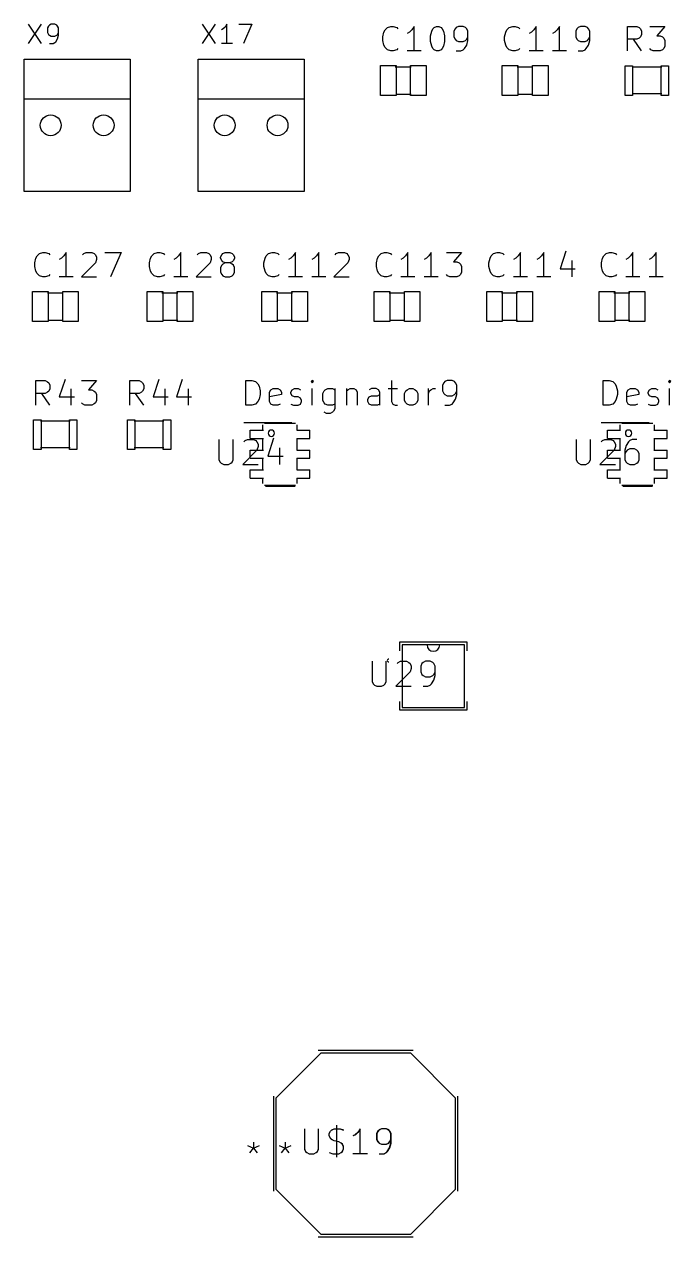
# Model space of a CAD drawing. Header units: millimetres. Extents: x 0 to 280, y -704 to 300.
# Drawn here: x 0.4 to 31.4, y -263.4 to -205.1 of the extents above; entities that cross this region are included whole.
import ezdxf

# ---------------------------------------------------------------- set-up
doc = ezdxf.new("R2010")
doc.units = ezdxf.units.MM
for name, color, linetype, true_color in [('Edge.Cuts', 254, 'CONTINUOUS', 0xd0d2cd), ('F.Fab', 9, 'CONTINUOUS', 0xafafaf), ('F.Silkscreen', 41, 'CONTINUOUS', 0xf2eda1)]:
    doc.layers.add(name, color=color, linetype=linetype, true_color=true_color)

msp = doc.modelspace()

# ---------------------------------------------------------------- linework, layer by layer
at = {"layer": 'Edge.Cuts'}
for centre in [(1.68, -210), (4.22, -210), (10.03, -210), (12.57, -210)]:
    msp.add_circle(centre, 0.5, dxfattribs=at)
at = {"layer": 'F.Fab', "linetype": 'CONTINUOUS'}
for p, q in [((17.5078, -208.5739), (17.5078, -207.1238)), ((17.5078, -207.1238), (18.2579, -207.1238)), ((18.219, -207.19), (18.981, -207.19)), ((18.2579, -207.1238), (18.2579, -208.5739)), ((18.9556, -208.5739), (18.9556, -207.1238)), ((18.9556, -207.1238), (19.7057, -207.1238)), ((19.7057, -207.1238), (19.7057, -208.5739)), ((23.3578, -208.5739), (23.3578, -207.1238)), ((23.3578, -207.1238), (24.1079, -207.1238)), ((24.069, -207.19), (24.831, -207.19)), ((24.1079, -207.1238), (24.1079, -208.5739)), ((24.8056, -208.5739), (24.8056, -207.1238)), ((24.8056, -207.1238), (25.5557, -207.1238)), ((25.5557, -207.1238), (25.5557, -208.5739)), ((29.2586, -208.5612), (29.2586, -207.1388)), ((29.2586, -207.1388), (29.6142, -207.1388)), ((31.0112, -207.215), (29.5888, -207.215)), ((29.6142, -207.1388), (29.6142, -208.5612)), ((30.9858, -208.5612), (30.9858, -207.1388)), ((30.9858, -207.1388), (31.3414, -207.1388)), ((31.3414, -207.1388), (31.3414, -208.5612)), ((18.2579, -208.5739), (17.5078, -208.5739)), ((18.244, -208.51), (18.981, -208.51)), ((19.7057, -208.5739), (18.9556, -208.5739)), ((24.1079, -208.5739), (23.3578, -208.5739)), ((24.094, -208.51), (24.831, -208.51)), ((25.5557, -208.5739), (24.8056, -208.5739)), ((29.6142, -208.5612), (29.2586, -208.5612)), ((31.0112, -208.485), (29.5888, -208.485)), ((31.3414, -208.5612), (30.9858, -208.5612)), ((0.8078, -219.4239), (0.8078, -217.9738)), ((0.8078, -217.9738), (1.5579, -217.9738)), ((1.519, -218.04), (2.281, -218.04)), ((1.5579, -217.9738), (1.5579, -219.4239)), ((2.2556, -219.4239), (2.2556, -217.9738)), ((2.2556, -217.9738), (3.0057, -217.9738)), ((3.0057, -217.9738), (3.0057, -219.4239)), ((6.3078, -219.4239), (6.3078, -217.9738)), ((6.3078, -217.9738), (7.0579, -217.9738)), ((7.019, -218.04), (7.781, -218.04)), ((7.0579, -217.9738), (7.0579, -219.4239)), ((7.7556, -219.4239), (7.7556, -217.9738)), ((7.7556, -217.9738), (8.5057, -217.9738)), ((8.5057, -217.9738), (8.5057, -219.4239)), ((11.8078, -219.4239), (11.8078, -217.9738)), ((11.8078, -217.9738), (12.5579, -217.9738)), ((12.519, -218.04), (13.281, -218.04)), ((12.5579, -217.9738), (12.5579, -219.4239)), ((13.2556, -219.4239), (13.2556, -217.9738)), ((13.2556, -217.9738), (14.0057, -217.9738)), ((14.0057, -217.9738), (14.0057, -219.4239)), ((17.2078, -219.4239), (17.2078, -217.9738)), ((17.2078, -217.9738), (17.9579, -217.9738)), ((17.919, -218.04), (18.681, -218.04)), ((17.9579, -217.9738), (17.9579, -219.4239)), ((18.6556, -219.4239), (18.6556, -217.9738)), ((18.6556, -217.9738), (19.4057, -217.9738)), ((19.4057, -217.9738), (19.4057, -219.4239)), ((22.6078, -219.4239), (22.6078, -217.9738)), ((22.6078, -217.9738), (23.3579, -217.9738)), ((23.319, -218.04), (24.081, -218.04)), ((23.3579, -217.9738), (23.3579, -219.4239)), ((24.0556, -219.4239), (24.0556, -217.9738)), ((24.0556, -217.9738), (24.8057, -217.9738)), ((24.8057, -217.9738), (24.8057, -219.4239)), ((28.0078, -219.4239), (28.0078, -217.9738)), ((28.0078, -217.9738), (28.7579, -217.9738)), ((28.719, -218.04), (29.481, -218.04)), ((28.7579, -217.9738), (28.7579, -219.4239)), ((29.4556, -219.4239), (29.4556, -217.9738)), ((29.4556, -217.9738), (30.2057, -217.9738)), ((30.2057, -217.9738), (30.2057, -219.4239)), ((1.5579, -219.4239), (0.8078, -219.4239)), ((1.544, -219.36), (2.281, -219.36)), ((3.0057, -219.4239), (2.2556, -219.4239)), ((7.0579, -219.4239), (6.3078, -219.4239)), ((7.044, -219.36), (7.781, -219.36)), ((8.5057, -219.4239), (7.7556, -219.4239)), ((12.5579, -219.4239), (11.8078, -219.4239)), ((12.544, -219.36), (13.281, -219.36)), ((14.0057, -219.4239), (13.2556, -219.4239)), ((17.9579, -219.4239), (17.2078, -219.4239)), ((17.944, -219.36), (18.681, -219.36)), ((19.4057, -219.4239), (18.6556, -219.4239)), ((23.3579, -219.4239), (22.6078, -219.4239)), ((23.344, -219.36), (24.081, -219.36)), ((24.8057, -219.4239), (24.0556, -219.4239)), ((28.7579, -219.4239), (28.0078, -219.4239)), ((28.744, -219.36), (29.481, -219.36)), ((30.2057, -219.4239), (29.4556, -219.4239)), ((0.8586, -225.5612), (0.8586, -224.1388)), ((0.8586, -224.1388), (1.2142, -224.1388)), ((1.2142, -224.1388), (1.2142, -225.5612)), ((2.5858, -225.5612), (2.5858, -224.1388)), ((2.5858, -224.1388), (2.9414, -224.1388)), ((2.9414, -224.1388), (2.9414, -225.5612)), ((5.3586, -225.5612), (5.3586, -224.1388)), ((5.3586, -224.1388), (5.7142, -224.1388)), ((5.7142, -224.1388), (5.7142, -225.5612)), ((7.0858, -225.5612), (7.0858, -224.1388)), ((7.0858, -224.1388), (7.4414, -224.1388)), ((7.4414, -224.1388), (7.4414, -225.5612)), ((2.6112, -224.215), (1.1888, -224.215)), ((7.1112, -224.215), (5.6888, -224.215)), ((11.2522, -224.6316), (11.8618, -224.6316)), ((11.2522, -225.038), (11.2522, -224.6316)), ((11.8618, -224.6316), (11.8618, -224.3776)), ((11.8618, -224.6316), (11.8872, -224.6316)), ((11.938, -224.3014), (13.4366, -224.3014)), ((13.4874, -224.6316), (13.5128, -224.6316)), ((13.5128, -224.6316), (13.5128, -224.3776)), ((13.5128, -224.6316), (14.1224, -224.6316)), ((14.1224, -225.038), (14.1224, -224.6316)), ((28.4022, -224.6316), (29.0118, -224.6316)), ((28.4022, -225.038), (28.4022, -224.6316)), ((29.0118, -224.6316), (29.0118, -224.3776)), ((29.0118, -224.6316), (29.0372, -224.6316)), ((29.088, -224.3014), (30.5866, -224.3014)), ((30.6374, -224.6316), (30.6628, -224.6316)), ((30.6628, -224.6316), (30.6628, -224.3776)), ((30.6628, -224.6316), (31.2724, -224.6316)), ((31.2724, -225.038), (31.2724, -224.6316)), ((9.755849, -225.086245), (9.755849, -226.056356)), ((10.440633, -226.056356), (10.440633, -225.086245)), ((10.954221, -225.200376), (11.011286, -225.14331)), ((11.011286, -225.14331), (11.125417, -225.086245)), ((11.125417, -225.086245), (11.410744, -225.086245)), ((11.2522, -225.038), (11.8618, -225.038)), ((11.410744, -225.086245), (11.524874, -225.14331)), ((11.524874, -225.14331), (11.58194, -225.200376)), ((11.58194, -225.200376), (11.639005, -225.314506)), ((11.639005, -225.314506), (11.639005, -225.428637)), ((11.8618, -225.038), (11.8872, -225.038)), ((11.8618, -225.5968), (11.8618, -225.038)), ((12.380855, -225.02918), (12.095528, -225.88516)), ((13.4874, -225.038), (13.5128, -225.038)), ((13.5128, -225.038), (14.1224, -225.038)), ((13.5128, -225.5968), (13.5128, -225.038)), ((26.905849, -225.086245), (26.905849, -226.056356)), ((27.590633, -226.056356), (27.590633, -225.086245)), ((28.104221, -225.200376), (28.161286, -225.14331)), ((28.161286, -225.14331), (28.275417, -225.086245)), ((28.275417, -225.086245), (28.560744, -225.086245)), ((28.4022, -225.038), (29.0118, -225.038)), ((28.560744, -225.086245), (28.674874, -225.14331)), ((28.674874, -225.14331), (28.73194, -225.200376)), ((28.73194, -225.200376), (28.789005, -225.314506)), ((28.789005, -225.314506), (28.789005, -225.428637)), ((29.0118, -225.038), (29.0372, -225.038)), ((29.0118, -225.5968), (29.0118, -225.038)), ((29.416724, -225.200376), (29.302593, -225.371572)), ((29.473789, -225.14331), (29.416724, -225.200376)), ((29.58792, -225.086245), (29.473789, -225.14331)), ((29.816181, -225.086245), (29.58792, -225.086245)), ((30.6374, -225.038), (30.6628, -225.038)), ((30.6628, -225.038), (31.2724, -225.038)), ((30.6628, -225.5968), (30.6628, -225.038)), ((1.2142, -225.5612), (0.8586, -225.5612)), ((2.6112, -225.485), (1.1888, -225.485)), ((2.9414, -225.5612), (2.5858, -225.5612)), ((5.7142, -225.5612), (5.3586, -225.5612)), ((7.1112, -225.485), (5.6888, -225.485)), ((7.4414, -225.5612), (7.0858, -225.5612)), ((11.58194, -225.599833), (10.897156, -226.284617)), ((11.2522, -225.5968), (11.8618, -225.5968)), ((11.2522, -225.9778), (11.2522, -225.5968)), ((11.639005, -225.428637), (11.58194, -225.599833)), ((11.8618, -225.5968), (11.8872, -225.5968)), ((12.095528, -225.88516), (12.837377, -225.88516)), ((12.666181, -225.485702), (12.666181, -226.284617)), ((13.4874, -225.5968), (13.5128, -225.5968)), ((13.5128, -225.5968), (14.1224, -225.5968)), ((14.1224, -225.9778), (14.1224, -225.5968)), ((28.73194, -225.599833), (28.047156, -226.284617)), ((28.4022, -225.5968), (29.0118, -225.5968)), ((28.4022, -225.9778), (28.4022, -225.5968)), ((28.789005, -225.428637), (28.73194, -225.599833)), ((29.0118, -225.5968), (29.0372, -225.5968)), ((29.302593, -225.371572), (29.245528, -225.599833)), ((29.245528, -225.599833), (29.245528, -226.056356)), ((29.302593, -225.656898), (29.245528, -225.771029)), ((29.359659, -225.599833), (29.302593, -225.656898)), ((29.473789, -225.542768), (29.359659, -225.599833)), ((29.702051, -225.542768), (29.473789, -225.542768)), ((29.816181, -225.599833), (29.702051, -225.542768)), ((29.873247, -225.656898), (29.816181, -225.599833)), ((29.930312, -225.771029), (29.873247, -225.656898)), ((29.930312, -226.056356), (29.930312, -225.771029)), ((30.6374, -225.5968), (30.6628, -225.5968)), ((30.6628, -225.5968), (31.2724, -225.5968)), ((31.2724, -225.9778), (31.2724, -225.5968)), ((9.755849, -226.056356), (9.812915, -226.170486)), ((9.812915, -226.170486), (9.86998, -226.227552)), ((9.86998, -226.227552), (9.984111, -226.284617)), ((9.984111, -226.284617), (10.212372, -226.284617)), ((10.212372, -226.284617), (10.326503, -226.227552)), ((10.326503, -226.227552), (10.383568, -226.170486)), ((10.383568, -226.170486), (10.440633, -226.056356)), ((10.897156, -226.284617), (11.639005, -226.284617)), ((11.2522, -225.9778), (11.8618, -225.9778)), ((11.8618, -225.9778), (11.8872, -225.9778)), ((11.8618, -226.5366), (11.8618, -225.9778)), ((13.4874, -225.9778), (13.5128, -225.9778)), ((13.5128, -225.9778), (14.1224, -225.9778)), ((13.5128, -226.5366), (13.5128, -225.9778)), ((26.905849, -226.056356), (26.962915, -226.170486)), ((26.962915, -226.170486), (27.01998, -226.227552)), ((27.01998, -226.227552), (27.134111, -226.284617)), ((27.134111, -226.284617), (27.362372, -226.284617)), ((27.362372, -226.284617), (27.476503, -226.227552)), ((27.476503, -226.227552), (27.533568, -226.170486)), ((27.533568, -226.170486), (27.590633, -226.056356)), ((28.047156, -226.284617), (28.789005, -226.284617)), ((28.4022, -225.9778), (29.0118, -225.9778)), ((29.0118, -225.9778), (29.0372, -225.9778)), ((29.0118, -226.5366), (29.0118, -225.9778)), ((29.245528, -226.056356), (29.302593, -226.170486)), ((29.302593, -226.170486), (29.359659, -226.227552)), ((29.359659, -226.227552), (29.473789, -226.284617)), ((29.473789, -226.284617), (29.702051, -226.284617)), ((29.702051, -226.284617), (29.816181, -226.227552)), ((29.816181, -226.227552), (29.873247, -226.170486)), ((29.873247, -226.170486), (29.930312, -226.056356)), ((30.6374, -225.9778), (30.6628, -225.9778)), ((30.6628, -225.9778), (31.2724, -225.9778)), ((30.6628, -226.5366), (30.6628, -225.9778)), ((11.2522, -226.5366), (11.8618, -226.5366)), ((11.2522, -226.943), (11.2522, -226.5366)), ((11.2522, -226.943), (11.8618, -226.943)), ((11.8618, -226.5366), (11.8872, -226.5366)), ((11.8618, -226.943), (11.8872, -226.943)), ((11.8618, -227.197), (11.8618, -226.943)), ((13.4874, -226.5366), (13.5128, -226.5366)), ((13.4874, -226.943), (13.5128, -226.943)), ((13.5128, -226.5366), (14.1224, -226.5366)), ((13.5128, -226.943), (14.1224, -226.943)), ((13.5128, -227.197), (13.5128, -226.943)), ((14.1224, -226.943), (14.1224, -226.5366)), ((28.4022, -226.5366), (29.0118, -226.5366)), ((28.4022, -226.943), (28.4022, -226.5366)), ((28.4022, -226.943), (29.0118, -226.943)), ((29.0118, -226.5366), (29.0372, -226.5366)), ((29.0118, -226.943), (29.0372, -226.943)), ((29.0118, -227.197), (29.0118, -226.943)), ((30.6374, -226.5366), (30.6628, -226.5366)), ((30.6374, -226.943), (30.6628, -226.943)), ((30.6628, -226.5366), (31.2724, -226.5366)), ((30.6628, -226.943), (31.2724, -226.943)), ((30.6628, -227.197), (30.6628, -226.943)), ((31.2724, -226.943), (31.2724, -226.5366)), ((11.938, -227.2732), (13.4366, -227.2732)), ((29.088, -227.2732), (30.5866, -227.2732)), ((18.5514, -234.9514), (18.5514, -237.9486)), ((19.7452, -234.9514), (18.5514, -234.9514)), ((20.3548, -234.9514), (19.7452, -234.9514)), ((21.5486, -234.9514), (20.3548, -234.9514)), ((21.5486, -237.9486), (21.5486, -234.9514)), ((17.105849, -235.736245), (17.105849, -236.706356)), ((17.790633, -236.706356), (17.790633, -235.736245)), ((18.304221, -235.850376), (18.361286, -235.79331)), ((18.361286, -235.79331), (18.475417, -235.736245)), ((18.475417, -235.736245), (18.760744, -235.736245)), ((18.760744, -235.736245), (18.874874, -235.79331)), ((18.874874, -235.79331), (18.93194, -235.850376)), ((19.559659, -235.79331), (19.502593, -235.850376)), ((19.673789, -235.736245), (19.559659, -235.79331)), ((19.902051, -235.736245), (19.673789, -235.736245)), ((20.016181, -235.79331), (19.902051, -235.736245)), ((20.073247, -235.850376), (20.016181, -235.79331)), ((18.93194, -236.249833), (18.247156, -236.934617)), ((18.93194, -235.850376), (18.989005, -235.964506)), ((18.989005, -236.078637), (18.93194, -236.249833)), ((18.989005, -235.964506), (18.989005, -236.078637)), ((19.502593, -235.850376), (19.445528, -235.964506)), ((19.445528, -235.964506), (19.445528, -236.249833)), ((19.445528, -236.249833), (19.502593, -236.363964)), ((19.502593, -236.363964), (19.559659, -236.421029)), ((20.016181, -236.421029), (20.073247, -236.363964)), ((20.130312, -235.964506), (20.073247, -235.850376)), ((20.073247, -236.363964), (20.130312, -236.249833)), ((20.130312, -236.421029), (20.130312, -235.964506)), ((17.105849, -236.706356), (17.162915, -236.820486)), ((17.162915, -236.820486), (17.21998, -236.877552)), ((17.21998, -236.877552), (17.334111, -236.934617)), ((17.334111, -236.934617), (17.562372, -236.934617)), ((17.562372, -236.934617), (17.676503, -236.877552)), ((17.676503, -236.877552), (17.733568, -236.820486)), ((17.733568, -236.820486), (17.790633, -236.706356)), ((18.247156, -236.934617), (18.989005, -236.934617)), ((19.559659, -236.421029), (19.673789, -236.478094)), ((19.559659, -236.934617), (19.78792, -236.934617)), ((19.673789, -236.478094), (19.902051, -236.478094)), ((19.78792, -236.934617), (19.902051, -236.877552)), ((19.902051, -236.478094), (20.016181, -236.421029)), ((19.902051, -236.877552), (19.959116, -236.820486)), ((19.959116, -236.820486), (20.073247, -236.64929)), ((20.073247, -236.64929), (20.130312, -236.421029)), ((18.5514, -237.9486), (21.5486, -237.9486)), ((14.641, -254.5566), (12.482, -256.7156)), ((18.959, -254.5566), (14.641, -254.5566)), ((21.118, -256.7156), (18.959, -254.5566)), ((12.482, -256.7156), (12.482, -261.0844)), ((21.118, -261.0844), (21.118, -256.7156)), ((13.855849, -258.186245), (13.855849, -259.156356)), ((13.857769, -258.191138), (13.857769, -259.157548)), ((14.53994, -259.157548), (14.53994, -258.191138)), ((14.540633, -259.156356), (14.540633, -258.186245)), ((15.051569, -258.418529), (15.108417, -258.304833)), ((15.051569, -258.532224), (15.051569, -258.418529)), ((15.054221, -258.414506), (15.111286, -258.300376)), ((15.054221, -258.528637), (15.054221, -258.414506)), ((15.108417, -258.304833), (15.165264, -258.247986)), ((15.111286, -258.300376), (15.168352, -258.24331)), ((15.165264, -258.247986), (15.278959, -258.191138)), ((15.168352, -258.24331), (15.282482, -258.186245)), ((15.278959, -258.191138), (15.563198, -258.191138)), ((15.282482, -258.186245), (15.567809, -258.186245)), ((15.392655, -258.020595), (15.392655, -259.555481)), ((15.396613, -258.015049), (15.396613, -259.555813)), ((15.563198, -258.191138), (15.73374, -258.247986)), ((15.567809, -258.186245), (15.739005, -258.24331)), ((16.302216, -258.475376), (16.188521, -258.532224)), ((16.309659, -258.471572), (16.195528, -258.528637)), ((16.415911, -258.361681), (16.302216, -258.475376)), ((16.423789, -258.357441), (16.309659, -258.471572)), ((16.529607, -258.191138), (16.415911, -258.361681)), ((16.53792, -258.186245), (16.423789, -258.357441)), ((16.529607, -259.384938), (16.529607, -258.191138)), ((16.53792, -259.384617), (16.53792, -258.186245)), ((17.382321, -258.304833), (17.325473, -258.418529)), ((17.325473, -258.418529), (17.325473, -258.702767)), ((17.3939, -258.300376), (17.336835, -258.414506)), ((17.336835, -258.414506), (17.336835, -258.699833)), ((17.439168, -258.247986), (17.382321, -258.304833)), ((17.450966, -258.24331), (17.3939, -258.300376)), ((17.552863, -258.191138), (17.439168, -258.247986)), ((17.565096, -258.186245), (17.450966, -258.24331)), ((17.780254, -258.191138), (17.552863, -258.191138)), ((17.793358, -258.186245), (17.565096, -258.186245)), ((17.893949, -258.247986), (17.780254, -258.191138)), ((17.907488, -258.24331), (17.793358, -258.186245)), ((17.950797, -258.304833), (17.893949, -258.247986)), ((17.964554, -258.300376), (17.907488, -258.24331)), ((18.007644, -258.418529), (17.950797, -258.304833)), ((18.021619, -258.414506), (17.964554, -258.300376)), ((18.007644, -258.87331), (18.007644, -258.418529)), ((18.021619, -258.871029), (18.021619, -258.414506)), ((12.651873, -258.996681), (12.936111, -259.110376)), ((12.651873, -258.996681), (12.936111, -259.110376)), ((12.936111, -258.826138), (12.936111, -259.110376)), ((12.936111, -258.826138), (12.936111, -259.110376)), ((12.936111, -259.110376), (13.22035, -258.996681)), ((12.936111, -259.110376), (13.22035, -258.996681)), ((15.108417, -258.645919), (15.051569, -258.532224)), ((15.111286, -258.642768), (15.054221, -258.528637)), ((15.165264, -258.702767), (15.108417, -258.645919)), ((15.168352, -258.699833), (15.111286, -258.642768)), ((15.278959, -258.759614), (15.165264, -258.702767)), ((15.282482, -258.756898), (15.168352, -258.699833)), ((15.50635, -258.816462), (15.278959, -258.759614)), ((15.510744, -258.813964), (15.282482, -258.756898)), ((15.620045, -258.87331), (15.50635, -258.816462)), ((15.624874, -258.871029), (15.510744, -258.813964)), ((15.676893, -258.930157), (15.620045, -258.87331)), ((15.68194, -258.928094), (15.624874, -258.871029)), ((15.73374, -259.043852), (15.676893, -258.930157)), ((15.739005, -259.042225), (15.68194, -258.928094)), ((15.73374, -259.157548), (15.73374, -259.043852)), ((15.739005, -259.156356), (15.739005, -259.042225)), ((17.325473, -258.702767), (17.382321, -258.816462)), ((17.336835, -258.699833), (17.3939, -258.813964)), ((17.382321, -258.816462), (17.439168, -258.87331)), ((17.3939, -258.813964), (17.450966, -258.871029)), ((17.439168, -258.87331), (17.552863, -258.930157)), ((17.450966, -258.871029), (17.565096, -258.928094)), ((17.552863, -258.930157), (17.780254, -258.930157)), ((17.565096, -258.928094), (17.793358, -258.928094)), ((17.780254, -258.930157), (17.893949, -258.87331)), ((17.793358, -258.928094), (17.907488, -258.871029)), ((17.893949, -258.87331), (17.950797, -258.816462)), ((17.907488, -258.871029), (17.964554, -258.813964)), ((17.950797, -258.816462), (18.007644, -258.702767)), ((17.950797, -259.1007), (18.007644, -258.87331)), ((17.964554, -258.813964), (18.021619, -258.699833)), ((17.964554, -259.09929), (18.021619, -258.871029)), ((12.765569, -259.337767), (12.936111, -259.110376)), ((12.765569, -259.337767), (12.936111, -259.110376)), ((12.936111, -259.110376), (13.106654, -259.337767)), ((12.936111, -259.110376), (13.106654, -259.337767)), ((13.855849, -259.156356), (13.912915, -259.270486)), ((13.857769, -259.157548), (13.914616, -259.271243)), ((13.912915, -259.270486), (13.96998, -259.327552)), ((13.914616, -259.271243), (13.971464, -259.328091)), ((13.96998, -259.327552), (14.084111, -259.384617)), ((13.971464, -259.328091), (14.085159, -259.384938)), ((14.084111, -259.384617), (14.312372, -259.384617)), ((14.085159, -259.384938), (14.31255, -259.384938)), ((14.312372, -259.384617), (14.426503, -259.327552)), ((14.31255, -259.384938), (14.426245, -259.328091)), ((14.426245, -259.328091), (14.483092, -259.271243)), ((14.426503, -259.327552), (14.483568, -259.270486)), ((14.483092, -259.271243), (14.53994, -259.157548)), ((14.483568, -259.270486), (14.540633, -259.156356)), ((15.051569, -259.328091), (15.222112, -259.384938)), ((15.054221, -259.327552), (15.225417, -259.384617)), ((15.222112, -259.384938), (15.50635, -259.384938)), ((15.225417, -259.384617), (15.510744, -259.384617)), ((15.50635, -259.384938), (15.620045, -259.328091)), ((15.510744, -259.384617), (15.624874, -259.327552)), ((15.620045, -259.328091), (15.676893, -259.271243)), ((15.624874, -259.327552), (15.68194, -259.270486)), ((15.676893, -259.271243), (15.73374, -259.157548)), ((15.68194, -259.270486), (15.739005, -259.156356)), ((16.870692, -259.384938), (16.188521, -259.384938)), ((16.880312, -259.384617), (16.195528, -259.384617)), ((17.439168, -259.384938), (17.666559, -259.384938)), ((17.450966, -259.384617), (17.679227, -259.384617)), ((17.666559, -259.384938), (17.780254, -259.328091)), ((17.679227, -259.384617), (17.793358, -259.327552)), ((17.780254, -259.328091), (17.837102, -259.271243)), ((17.793358, -259.327552), (17.850423, -259.270486)), ((17.837102, -259.271243), (17.950797, -259.1007)), ((17.850423, -259.270486), (17.964554, -259.09929)), ((12.482, -261.0844), (14.641, -263.2434)), ((18.959, -263.2434), (21.118, -261.0844)), ((14.641, -263.2434), (18.959, -263.2434))]:
    msp.add_line(p, q, dxfattribs=at)
at = {"layer": 'F.Fab'}
for centre in [(1.68, -210), (4.22, -210), (10.03, -210), (12.57, -210)]:
    msp.add_circle(centre, 0.5, dxfattribs=at)
for centre, radius, start, end in [((12.2682, -224.784), 0.1524, 0, 180), ((29.4182, -224.784), 0.1524, 0, 180), ((12.2682, -224.784), 0.1524, -180, 0), ((29.4182, -224.784), 0.1524, -180, 0), ((20.05, -234.9514), 0.3048, -180, 0)]:
    msp.add_arc(centre, radius, start, end, dxfattribs=at)
at = {"layer": 'F.Silkscreen', "linetype": 'CONTINUOUS'}
for p, q in [((0.602237, -205.147536), (1.21861, -206.072096)), ((1.21861, -205.147536), (0.602237, -206.072096)), ((1.570823, -205.23559), (1.526796, -205.323643)), ((1.526796, -205.323643), (1.526796, -205.543776)), ((1.61485, -205.191563), (1.570823, -205.23559)), ((1.702903, -205.147536), (1.61485, -205.191563)), ((1.87901, -205.147536), (1.702903, -205.147536)), ((1.967063, -205.191563), (1.87901, -205.147536)), ((2.01109, -205.23559), (1.967063, -205.191563)), ((2.055116, -205.323643), (2.01109, -205.23559)), ((2.055116, -205.675856), (2.055116, -205.323643)), ((8.952237, -205.147536), (9.56861, -206.072096)), ((9.56861, -205.147536), (8.952237, -206.072096)), ((9.96485, -205.36767), (9.876796, -205.411696)), ((10.052903, -205.279616), (9.96485, -205.36767)), ((10.140956, -205.147536), (10.052903, -205.279616)), ((10.140956, -206.072096), (10.140956, -205.147536)), ((10.713303, -205.147536), (11.329676, -205.147536)), ((11.329676, -205.147536), (10.933436, -206.072096)), ((17.671619, -205.534752), (17.727644, -205.422702)), ((17.727644, -205.422702), (17.839695, -205.310652)), ((17.839695, -205.310652), (18.00777, -205.254627)), ((18.00777, -205.254627), (18.11982, -205.254627)), ((18.11982, -205.254627), (18.287896, -205.310652)), ((18.287896, -205.310652), (18.343921, -205.366677)), ((19.016223, -205.422702), (18.904172, -205.534752)), ((19.128273, -205.254627), (19.016223, -205.422702)), ((19.128273, -206.431155), (19.128273, -205.254627)), ((19.912625, -205.702828), (19.96865, -205.478727)), ((19.96865, -205.478727), (20.024675, -205.366677)), ((20.024675, -205.366677), (20.080701, -205.310652)), ((20.080701, -205.310652), (20.192751, -205.254627)), ((20.192751, -205.254627), (20.304801, -205.254627)), ((20.304801, -205.254627), (20.416851, -205.310652)), ((20.416851, -205.310652), (20.472877, -205.366677)), ((20.472877, -205.366677), (20.528902, -205.478727)), ((20.528902, -205.478727), (20.584927, -205.702828)), ((21.089153, -205.366677), (21.033128, -205.478727)), ((21.033128, -205.478727), (21.033128, -205.758853)), ((21.145178, -205.310652), (21.089153, -205.366677)), ((21.257229, -205.254627), (21.145178, -205.310652)), ((21.481329, -205.254627), (21.257229, -205.254627)), ((21.59338, -205.310652), (21.481329, -205.254627)), ((21.649405, -205.366677), (21.59338, -205.310652)), ((21.70543, -205.478727), (21.649405, -205.366677)), ((21.70543, -205.926928), (21.70543, -205.478727)), ((23.521619, -205.534752), (23.577644, -205.422702)), ((23.577644, -205.422702), (23.689695, -205.310652)), ((23.689695, -205.310652), (23.85777, -205.254627)), ((23.85777, -205.254627), (23.96982, -205.254627)), ((23.96982, -205.254627), (24.137896, -205.310652)), ((24.137896, -205.310652), (24.193921, -205.366677)), ((24.866223, -205.422702), (24.754172, -205.534752)), ((24.978273, -205.254627), (24.866223, -205.422702)), ((24.978273, -206.431155), (24.978273, -205.254627)), ((25.986726, -205.422702), (25.874675, -205.534752)), ((26.098776, -205.254627), (25.986726, -205.422702)), ((26.098776, -206.431155), (26.098776, -205.254627)), ((26.939153, -205.366677), (26.883128, -205.478727)), ((26.883128, -205.478727), (26.883128, -205.758853)), ((26.995178, -205.310652), (26.939153, -205.366677)), ((27.107229, -205.254627), (26.995178, -205.310652)), ((27.331329, -205.254627), (27.107229, -205.254627)), ((27.44338, -205.310652), (27.331329, -205.254627)), ((27.499405, -205.366677), (27.44338, -205.310652)), ((27.55543, -205.478727), (27.499405, -205.366677)), ((27.55543, -205.926928), (27.55543, -205.478727)), ((29.371619, -206.431155), (29.371619, -205.254627)), ((29.371619, -205.254627), (29.81982, -205.254627)), ((29.81982, -205.254627), (29.931871, -205.310652)), ((29.931871, -205.310652), (29.987896, -205.366677)), ((29.987896, -205.366677), (30.043921, -205.478727)), ((30.043921, -205.478727), (30.043921, -205.646803)), ((30.436097, -205.254627), (31.164424, -205.254627)), ((31.164424, -205.254627), (30.772248, -205.702828)), ((1.526796, -205.543776), (1.570823, -205.63183)), ((1.570823, -205.63183), (1.61485, -205.675856)), ((1.61485, -205.675856), (1.702903, -205.719883)), ((1.61485, -206.072096), (1.790956, -206.072096)), ((1.702903, -205.719883), (1.87901, -205.719883)), ((1.790956, -206.072096), (1.87901, -206.02807)), ((1.87901, -205.719883), (1.967063, -205.675856)), ((1.87901, -206.02807), (1.923036, -205.984043)), ((1.923036, -205.984043), (2.01109, -205.851963)), ((1.967063, -205.675856), (2.01109, -205.63183)), ((2.01109, -205.63183), (2.055116, -205.543776)), ((2.01109, -205.851963), (2.055116, -205.675856)), ((10.405116, -206.072096), (9.876796, -206.072096)), ((17.615594, -205.758853), (17.671619, -205.534752)), ((17.615594, -205.926928), (17.615594, -205.758853)), ((17.671619, -206.151029), (17.615594, -205.926928)), ((18.904172, -205.534752), (18.792122, -205.590778)), ((19.912625, -205.982954), (19.912625, -205.702828)), ((19.96865, -206.207054), (19.912625, -205.982954)), ((20.584927, -205.982954), (20.528902, -206.207054)), ((20.584927, -205.702828), (20.584927, -205.982954)), ((21.033128, -205.758853), (21.089153, -205.870903)), ((21.089153, -205.870903), (21.145178, -205.926928)), ((21.145178, -205.926928), (21.257229, -205.982954)), ((21.257229, -205.982954), (21.481329, -205.982954)), ((21.481329, -205.982954), (21.59338, -205.926928)), ((21.59338, -205.926928), (21.649405, -205.870903)), ((21.649405, -205.870903), (21.70543, -205.758853)), ((21.649405, -206.151029), (21.70543, -205.926928)), ((23.465594, -205.758853), (23.521619, -205.534752)), ((23.465594, -205.926928), (23.465594, -205.758853)), ((23.521619, -206.151029), (23.465594, -205.926928)), ((24.754172, -205.534752), (24.642122, -205.590778)), ((25.874675, -205.534752), (25.762625, -205.590778)), ((26.883128, -205.758853), (26.939153, -205.870903)), ((26.939153, -205.870903), (26.995178, -205.926928)), ((26.995178, -205.926928), (27.107229, -205.982954)), ((27.107229, -205.982954), (27.331329, -205.982954)), ((27.331329, -205.982954), (27.44338, -205.926928)), ((27.44338, -205.926928), (27.499405, -205.870903)), ((27.499405, -205.870903), (27.55543, -205.758853)), ((27.499405, -206.151029), (27.55543, -205.926928)), ((29.81982, -205.870903), (29.371619, -205.870903)), ((30.043921, -206.431155), (29.651745, -205.870903)), ((29.931871, -205.814878), (29.81982, -205.870903)), ((29.987896, -205.758853), (29.931871, -205.814878)), ((30.043921, -205.646803), (29.987896, -205.758853)), ((30.772248, -205.702828), (30.940323, -205.702828)), ((30.940323, -205.702828), (31.052374, -205.758853)), ((31.052374, -205.758853), (31.108399, -205.814878)), ((31.108399, -205.814878), (31.164424, -205.926928)), ((31.164424, -205.926928), (31.164424, -206.207054)), ((17.727644, -206.263079), (17.671619, -206.151029)), ((17.839695, -206.37513), (17.727644, -206.263079)), ((18.00777, -206.431155), (17.839695, -206.37513)), ((18.11982, -206.431155), (18.00777, -206.431155)), ((18.287896, -206.37513), (18.11982, -206.431155)), ((18.343921, -206.319104), (18.287896, -206.37513)), ((19.464424, -206.431155), (18.792122, -206.431155)), ((20.024675, -206.319104), (19.96865, -206.207054)), ((20.080701, -206.37513), (20.024675, -206.319104)), ((20.192751, -206.431155), (20.080701, -206.37513)), ((20.304801, -206.431155), (20.192751, -206.431155)), ((20.416851, -206.37513), (20.304801, -206.431155)), ((20.472877, -206.319104), (20.416851, -206.37513)), ((20.528902, -206.207054), (20.472877, -206.319104)), ((21.145178, -206.431155), (21.369279, -206.431155)), ((21.369279, -206.431155), (21.481329, -206.37513)), ((21.481329, -206.37513), (21.537354, -206.319104)), ((21.537354, -206.319104), (21.649405, -206.151029)), ((23.577644, -206.263079), (23.521619, -206.151029)), ((23.689695, -206.37513), (23.577644, -206.263079)), ((23.85777, -206.431155), (23.689695, -206.37513)), ((23.96982, -206.431155), (23.85777, -206.431155)), ((24.137896, -206.37513), (23.96982, -206.431155)), ((24.193921, -206.319104), (24.137896, -206.37513)), ((25.314424, -206.431155), (24.642122, -206.431155)), ((26.434927, -206.431155), (25.762625, -206.431155)), ((26.995178, -206.431155), (27.219279, -206.431155)), ((27.219279, -206.431155), (27.331329, -206.37513)), ((27.331329, -206.37513), (27.387354, -206.319104)), ((27.387354, -206.319104), (27.499405, -206.151029)), ((30.492122, -206.37513), (30.436097, -206.319104)), ((30.604172, -206.431155), (30.492122, -206.37513)), ((30.940323, -206.431155), (30.604172, -206.431155)), ((31.052374, -206.37513), (30.940323, -206.431155)), ((31.108399, -206.319104), (31.052374, -206.37513)), ((31.164424, -206.207054), (31.108399, -206.319104)), ((0.41, -206.825), (5.49, -206.825)), ((0.41, -208.73), (0.41, -206.825)), ((5.49, -206.825), (5.49, -208.73)), ((8.76, -206.825), (13.84, -206.825)), ((8.76, -208.73), (8.76, -206.825)), ((13.84, -206.825), (13.84, -208.73)), ((0.41, -208.73), (5.49, -208.73)), ((0.41, -213.175), (0.41, -208.73)), ((5.49, -208.73), (5.49, -213.175)), ((8.76, -208.73), (13.84, -208.73)), ((8.76, -213.175), (8.76, -208.73)), ((13.84, -208.73), (13.84, -213.175)), ((5.49, -213.175), (0.41, -213.175)), ((13.84, -213.175), (8.76, -213.175)), ((0.915594, -216.608853), (0.971619, -216.384752)), ((0.971619, -216.384752), (1.027644, -216.272702)), ((1.027644, -216.272702), (1.139695, -216.160652)), ((1.139695, -216.160652), (1.30777, -216.104627)), ((1.30777, -216.104627), (1.41982, -216.104627)), ((1.41982, -216.104627), (1.587896, -216.160652)), ((1.587896, -216.160652), (1.643921, -216.216677)), ((2.204172, -216.384752), (2.092122, -216.440778)), ((2.316223, -216.272702), (2.204172, -216.384752)), ((2.428273, -216.104627), (2.316223, -216.272702)), ((2.428273, -217.281155), (2.428273, -216.104627)), ((3.212625, -216.216677), (3.26865, -216.160652)), ((3.26865, -216.160652), (3.380701, -216.104627)), ((3.380701, -216.104627), (3.660826, -216.104627)), ((3.660826, -216.104627), (3.772877, -216.160652)), ((3.772877, -216.160652), (3.828902, -216.216677)), ((3.828902, -216.216677), (3.884927, -216.328727)), ((3.884927, -216.440778), (3.828902, -216.608853)), ((3.884927, -216.328727), (3.884927, -216.440778)), ((4.277103, -216.104627), (5.061455, -216.104627)), ((5.061455, -216.104627), (4.557229, -217.281155)), ((6.415594, -216.608853), (6.471619, -216.384752)), ((6.471619, -216.384752), (6.527644, -216.272702)), ((6.527644, -216.272702), (6.639695, -216.160652)), ((6.639695, -216.160652), (6.80777, -216.104627)), ((6.80777, -216.104627), (6.91982, -216.104627)), ((6.91982, -216.104627), (7.087896, -216.160652)), ((7.087896, -216.160652), (7.143921, -216.216677)), ((7.704172, -216.384752), (7.592122, -216.440778)), ((7.816223, -216.272702), (7.704172, -216.384752)), ((7.928273, -216.104627), (7.816223, -216.272702)), ((7.928273, -217.281155), (7.928273, -216.104627)), ((8.712625, -216.216677), (8.76865, -216.160652)), ((8.76865, -216.160652), (8.880701, -216.104627)), ((8.880701, -216.104627), (9.160826, -216.104627)), ((9.160826, -216.104627), (9.272877, -216.160652)), ((9.272877, -216.160652), (9.328902, -216.216677)), ((9.328902, -216.216677), (9.384927, -216.328727)), ((9.384927, -216.440778), (9.328902, -216.608853)), ((9.384927, -216.328727), (9.384927, -216.440778)), ((9.833128, -216.328727), (9.889153, -216.216677)), ((9.833128, -216.384752), (9.833128, -216.328727)), ((9.889153, -216.496803), (9.833128, -216.384752)), ((9.889153, -216.216677), (9.945178, -216.160652)), ((9.945178, -216.552828), (9.889153, -216.496803)), ((9.945178, -216.160652), (10.057229, -216.104627)), ((10.057229, -216.608853), (9.945178, -216.552828)), ((10.057229, -216.104627), (10.281329, -216.104627)), ((10.281329, -216.104627), (10.39338, -216.160652)), ((10.39338, -216.552828), (10.281329, -216.608853)), ((10.39338, -216.160652), (10.449405, -216.216677)), ((10.449405, -216.496803), (10.39338, -216.552828)), ((10.449405, -216.216677), (10.50543, -216.328727)), ((10.50543, -216.384752), (10.449405, -216.496803)), ((10.50543, -216.328727), (10.50543, -216.384752)), ((11.915594, -216.608853), (11.971619, -216.384752)), ((11.971619, -216.384752), (12.027644, -216.272702)), ((12.027644, -216.272702), (12.139695, -216.160652)), ((12.139695, -216.160652), (12.30777, -216.104627)), ((12.30777, -216.104627), (12.41982, -216.104627)), ((12.41982, -216.104627), (12.587896, -216.160652)), ((12.587896, -216.160652), (12.643921, -216.216677)), ((13.204172, -216.384752), (13.092122, -216.440778)), ((13.316223, -216.272702), (13.204172, -216.384752)), ((13.428273, -216.104627), (13.316223, -216.272702)), ((13.428273, -217.281155), (13.428273, -216.104627)), ((14.324675, -216.384752), (14.212625, -216.440778)), ((14.436726, -216.272702), (14.324675, -216.384752)), ((14.548776, -216.104627), (14.436726, -216.272702)), ((14.548776, -217.281155), (14.548776, -216.104627)), ((15.333128, -216.216677), (15.389153, -216.160652)), ((15.389153, -216.160652), (15.501204, -216.104627)), ((15.501204, -216.104627), (15.781329, -216.104627)), ((15.781329, -216.104627), (15.89338, -216.160652)), ((15.89338, -216.160652), (15.949405, -216.216677)), ((15.949405, -216.216677), (16.00543, -216.328727)), ((16.00543, -216.440778), (15.949405, -216.608853)), ((16.00543, -216.328727), (16.00543, -216.440778)), ((17.315594, -216.608853), (17.371619, -216.384752)), ((17.371619, -216.384752), (17.427644, -216.272702)), ((17.427644, -216.272702), (17.539695, -216.160652)), ((17.539695, -216.160652), (17.70777, -216.104627)), ((17.70777, -216.104627), (17.81982, -216.104627)), ((17.81982, -216.104627), (17.987896, -216.160652)), ((17.987896, -216.160652), (18.043921, -216.216677)), ((18.604172, -216.384752), (18.492122, -216.440778)), ((18.716223, -216.272702), (18.604172, -216.384752)), ((18.828273, -216.104627), (18.716223, -216.272702)), ((18.828273, -217.281155), (18.828273, -216.104627)), ((19.724675, -216.384752), (19.612625, -216.440778)), ((19.836726, -216.272702), (19.724675, -216.384752)), ((19.948776, -216.104627), (19.836726, -216.272702)), ((19.948776, -217.281155), (19.948776, -216.104627)), ((20.677103, -216.104627), (21.40543, -216.104627)), ((21.40543, -216.104627), (21.013254, -216.552828)), ((21.013254, -216.552828), (21.181329, -216.552828)), ((21.181329, -216.552828), (21.29338, -216.608853)), ((22.715594, -216.608853), (22.771619, -216.384752)), ((22.771619, -216.384752), (22.827644, -216.272702)), ((22.827644, -216.272702), (22.939695, -216.160652)), ((22.939695, -216.160652), (23.10777, -216.104627)), ((23.10777, -216.104627), (23.21982, -216.104627)), ((23.21982, -216.104627), (23.387896, -216.160652)), ((23.387896, -216.160652), (23.443921, -216.216677)), ((24.004172, -216.384752), (23.892122, -216.440778)), ((24.116223, -216.272702), (24.004172, -216.384752)), ((24.228273, -216.104627), (24.116223, -216.272702)), ((24.228273, -217.281155), (24.228273, -216.104627)), ((25.124675, -216.384752), (25.012625, -216.440778)), ((25.236726, -216.272702), (25.124675, -216.384752)), ((25.348776, -216.104627), (25.236726, -216.272702)), ((25.348776, -217.281155), (25.348776, -216.104627)), ((26.413254, -216.048602), (26.133128, -216.888979)), ((26.69338, -216.496803), (26.69338, -217.281155)), ((28.115594, -216.608853), (28.171619, -216.384752)), ((28.171619, -216.384752), (28.227644, -216.272702)), ((28.227644, -216.272702), (28.339695, -216.160652)), ((28.339695, -216.160652), (28.50777, -216.104627)), ((28.50777, -216.104627), (28.61982, -216.104627)), ((28.61982, -216.104627), (28.787896, -216.160652)), ((28.787896, -216.160652), (28.843921, -216.216677)), ((29.404172, -216.384752), (29.292122, -216.440778)), ((29.516223, -216.272702), (29.404172, -216.384752)), ((29.628273, -216.104627), (29.516223, -216.272702)), ((29.628273, -217.281155), (29.628273, -216.104627)), ((30.524675, -216.384752), (30.412625, -216.440778)), ((30.636726, -216.272702), (30.524675, -216.384752)), ((30.748776, -216.104627), (30.636726, -216.272702)), ((30.748776, -217.281155), (30.748776, -216.104627)), ((0.915594, -216.776928), (0.915594, -216.608853)), ((0.971619, -217.001029), (0.915594, -216.776928)), ((1.027644, -217.113079), (0.971619, -217.001029)), ((1.139695, -217.22513), (1.027644, -217.113079)), ((1.643921, -217.169104), (1.587896, -217.22513)), ((3.828902, -216.608853), (3.1566, -217.281155)), ((6.415594, -216.776928), (6.415594, -216.608853)), ((6.471619, -217.001029), (6.415594, -216.776928)), ((6.527644, -217.113079), (6.471619, -217.001029)), ((6.639695, -217.22513), (6.527644, -217.113079)), ((7.143921, -217.169104), (7.087896, -217.22513)), ((9.328902, -216.608853), (8.6566, -217.281155)), ((9.889153, -216.720903), (9.833128, -216.832954)), ((9.833128, -216.832954), (9.833128, -217.057054)), ((9.833128, -217.057054), (9.889153, -217.169104)), ((9.945178, -216.664878), (9.889153, -216.720903)), ((9.889153, -217.169104), (9.945178, -217.22513)), ((10.057229, -216.608853), (9.945178, -216.664878)), ((10.281329, -216.608853), (10.057229, -216.608853)), ((10.39338, -216.664878), (10.281329, -216.608853)), ((10.449405, -216.720903), (10.39338, -216.664878)), ((10.39338, -217.22513), (10.449405, -217.169104)), ((10.50543, -216.832954), (10.449405, -216.720903)), ((10.449405, -217.169104), (10.50543, -217.057054)), ((10.50543, -217.057054), (10.50543, -216.832954)), ((11.915594, -216.776928), (11.915594, -216.608853)), ((11.971619, -217.001029), (11.915594, -216.776928)), ((12.027644, -217.113079), (11.971619, -217.001029)), ((12.139695, -217.22513), (12.027644, -217.113079)), ((12.643921, -217.169104), (12.587896, -217.22513)), ((15.949405, -216.608853), (15.277103, -217.281155)), ((17.315594, -216.776928), (17.315594, -216.608853)), ((17.371619, -217.001029), (17.315594, -216.776928)), ((17.427644, -217.113079), (17.371619, -217.001029)), ((17.539695, -217.22513), (17.427644, -217.113079)), ((18.043921, -217.169104), (17.987896, -217.22513)), ((20.733128, -217.22513), (20.677103, -217.169104)), ((21.29338, -216.608853), (21.349405, -216.664878)), ((21.349405, -217.169104), (21.29338, -217.22513)), ((21.349405, -216.664878), (21.40543, -216.776928)), ((21.40543, -217.057054), (21.349405, -217.169104)), ((21.40543, -216.776928), (21.40543, -217.057054)), ((22.715594, -216.776928), (22.715594, -216.608853)), ((22.771619, -217.001029), (22.715594, -216.776928)), ((22.827644, -217.113079), (22.771619, -217.001029)), ((22.939695, -217.22513), (22.827644, -217.113079)), ((23.443921, -217.169104), (23.387896, -217.22513)), ((26.133128, -216.888979), (26.861455, -216.888979)), ((28.115594, -216.776928), (28.115594, -216.608853)), ((28.171619, -217.001029), (28.115594, -216.776928)), ((28.227644, -217.113079), (28.171619, -217.001029)), ((28.339695, -217.22513), (28.227644, -217.113079)), ((28.843921, -217.169104), (28.787896, -217.22513)), ((1.30777, -217.281155), (1.139695, -217.22513)), ((1.41982, -217.281155), (1.30777, -217.281155)), ((1.587896, -217.22513), (1.41982, -217.281155)), ((2.764424, -217.281155), (2.092122, -217.281155)), ((3.1566, -217.281155), (3.884927, -217.281155)), ((6.80777, -217.281155), (6.639695, -217.22513)), ((6.91982, -217.281155), (6.80777, -217.281155)), ((7.087896, -217.22513), (6.91982, -217.281155)), ((8.264424, -217.281155), (7.592122, -217.281155)), ((8.6566, -217.281155), (9.384927, -217.281155)), ((9.945178, -217.22513), (10.057229, -217.281155)), ((10.057229, -217.281155), (10.281329, -217.281155)), ((10.281329, -217.281155), (10.39338, -217.22513)), ((12.30777, -217.281155), (12.139695, -217.22513)), ((12.41982, -217.281155), (12.30777, -217.281155)), ((12.587896, -217.22513), (12.41982, -217.281155)), ((13.764424, -217.281155), (13.092122, -217.281155)), ((14.884927, -217.281155), (14.212625, -217.281155)), ((15.277103, -217.281155), (16.00543, -217.281155)), ((17.70777, -217.281155), (17.539695, -217.22513)), ((17.81982, -217.281155), (17.70777, -217.281155)), ((17.987896, -217.22513), (17.81982, -217.281155)), ((19.164424, -217.281155), (18.492122, -217.281155)), ((20.284927, -217.281155), (19.612625, -217.281155)), ((20.845178, -217.281155), (20.733128, -217.22513)), ((21.181329, -217.281155), (20.845178, -217.281155)), ((21.29338, -217.22513), (21.181329, -217.281155)), ((23.10777, -217.281155), (22.939695, -217.22513)), ((23.21982, -217.281155), (23.10777, -217.281155)), ((23.387896, -217.22513), (23.21982, -217.281155)), ((24.564424, -217.281155), (23.892122, -217.281155)), ((25.684927, -217.281155), (25.012625, -217.281155)), ((28.50777, -217.281155), (28.339695, -217.22513)), ((28.61982, -217.281155), (28.50777, -217.281155)), ((28.787896, -217.22513), (28.61982, -217.281155)), ((29.964424, -217.281155), (29.292122, -217.281155)), ((31.084927, -217.281155), (30.412625, -217.281155)), ((0.971619, -223.431155), (0.971619, -222.254627)), ((0.971619, -222.254627), (1.41982, -222.254627)), ((1.41982, -222.254627), (1.531871, -222.310652)), ((1.531871, -222.310652), (1.587896, -222.366677)), ((1.587896, -222.366677), (1.643921, -222.478727)), ((2.372248, -222.198602), (2.092122, -223.038979)), ((3.1566, -222.254627), (3.884927, -222.254627)), ((3.884927, -222.254627), (3.492751, -222.702828)), ((5.471619, -223.431155), (5.471619, -222.254627)), ((5.471619, -222.254627), (5.91982, -222.254627)), ((5.91982, -222.254627), (6.031871, -222.310652)), ((6.031871, -222.310652), (6.087896, -222.366677)), ((6.087896, -222.366677), (6.143921, -222.478727)), ((6.872248, -222.198602), (6.592122, -223.038979)), ((7.992751, -222.198602), (7.712625, -223.038979)), ((11.053169, -223.440138), (11.053169, -222.246338)), ((11.053169, -222.246338), (11.337407, -222.246338)), ((11.337407, -222.246338), (11.50795, -222.303186)), ((11.50795, -222.303186), (11.621645, -222.416881)), ((14.236636, -222.246338), (14.179788, -222.303186)), ((14.179788, -222.303186), (14.236636, -222.360033)), ((14.293483, -222.303186), (14.236636, -222.246338)), ((14.236636, -222.246338), (14.236636, -222.360033)), ((14.236636, -222.360033), (14.293483, -222.303186)), ((18.045427, -222.246338), (18.045427, -223.269595)), ((20.546722, -222.360033), (20.489874, -222.473729)), ((20.603569, -222.303186), (20.546722, -222.360033)), ((20.717264, -222.246338), (20.603569, -222.303186)), ((20.944655, -222.246338), (20.717264, -222.246338)), ((21.05835, -222.303186), (20.944655, -222.246338)), ((21.115198, -222.360033), (21.05835, -222.303186)), ((21.172045, -222.473729), (21.115198, -222.360033)), ((28.203169, -223.440138), (28.203169, -222.246338)), ((28.203169, -222.246338), (28.487407, -222.246338)), ((28.487407, -222.246338), (28.65795, -222.303186)), ((28.65795, -222.303186), (28.771645, -222.416881)), ((31.386636, -222.246338), (31.329788, -222.303186)), ((31.329788, -222.303186), (31.386636, -222.360033)), ((31.443483, -222.303186), (31.386636, -222.246338)), ((31.386636, -222.246338), (31.386636, -222.360033)), ((31.386636, -222.360033), (31.443483, -222.303186)), ((1.41982, -222.870903), (0.971619, -222.870903)), ((1.643921, -223.431155), (1.251745, -222.870903)), ((1.531871, -222.814878), (1.41982, -222.870903)), ((1.587896, -222.758853), (1.531871, -222.814878)), ((1.643921, -222.646803), (1.587896, -222.758853)), ((1.643921, -222.478727), (1.643921, -222.646803)), ((2.652374, -222.646803), (2.652374, -223.431155)), ((3.492751, -222.702828), (3.660826, -222.702828)), ((3.660826, -222.702828), (3.772877, -222.758853)), ((3.772877, -222.758853), (3.828902, -222.814878)), ((3.828902, -222.814878), (3.884927, -222.926928)), ((3.884927, -222.926928), (3.884927, -223.207054)), ((5.91982, -222.870903), (5.471619, -222.870903)), ((6.143921, -223.431155), (5.751745, -222.870903)), ((6.031871, -222.814878), (5.91982, -222.870903)), ((6.087896, -222.758853), (6.031871, -222.814878)), ((6.143921, -222.646803), (6.087896, -222.758853)), ((6.143921, -222.478727), (6.143921, -222.646803)), ((7.152374, -222.646803), (7.152374, -223.431155)), ((8.272877, -222.646803), (8.272877, -223.431155)), ((11.621645, -222.416881), (11.678492, -222.530576)), ((11.678492, -222.530576), (11.73534, -222.757967)), ((11.73534, -222.92851), (11.678492, -223.1559)), ((11.73534, -222.757967), (11.73534, -222.92851)), ((12.190121, -222.814814), (12.246969, -222.701119)), ((12.190121, -223.269595), (12.190121, -222.814814)), ((12.758597, -222.92851), (12.190121, -223.042205)), ((12.246969, -222.701119), (12.360664, -222.644271)), ((12.360664, -222.644271), (12.588054, -222.644271)), ((12.588054, -222.644271), (12.70175, -222.701119)), ((12.70175, -222.701119), (12.758597, -222.814814)), ((12.758597, -222.814814), (12.758597, -222.92851)), ((13.213378, -222.814814), (13.270226, -222.701119)), ((13.213378, -222.871662), (13.213378, -222.814814)), ((13.270226, -222.985357), (13.213378, -222.871662)), ((13.270226, -222.701119), (13.383921, -222.644271)), ((13.383921, -223.042205), (13.270226, -222.985357)), ((13.383921, -222.644271), (13.554464, -222.644271)), ((13.554464, -222.644271), (13.668159, -222.701119)), ((14.236636, -223.440138), (14.236636, -222.644271)), ((14.748264, -222.871662), (14.805112, -222.757967)), ((14.748264, -223.212748), (14.748264, -222.871662)), ((14.805112, -222.757967), (14.861959, -222.701119)), ((14.861959, -222.701119), (14.975654, -222.644271)), ((14.975654, -222.644271), (15.203045, -222.644271)), ((15.203045, -222.644271), (15.31674, -222.701119)), ((15.31674, -222.644271), (15.31674, -223.610681)), ((15.885217, -222.644271), (15.885217, -223.440138)), ((15.885217, -222.757967), (15.942064, -222.701119)), ((15.942064, -222.701119), (16.055759, -222.644271)), ((16.055759, -222.644271), (16.226302, -222.644271)), ((16.226302, -222.644271), (16.339998, -222.701119)), ((16.339998, -222.701119), (16.396845, -222.814814)), ((16.396845, -222.814814), (16.396845, -223.440138)), ((17.079017, -222.644271), (16.965322, -222.701119)), ((16.965322, -223.042205), (17.079017, -222.985357)), ((17.306407, -222.644271), (17.079017, -222.644271)), ((17.079017, -222.985357), (17.363255, -222.985357)), ((17.420103, -222.701119), (17.306407, -222.644271)), ((17.363255, -222.985357), (17.47695, -222.92851)), ((17.47695, -222.814814), (17.420103, -222.701119)), ((17.47695, -223.440138), (17.47695, -222.814814)), ((17.874884, -222.644271), (18.329665, -222.644271)), ((18.67075, -222.871662), (18.727598, -222.757967)), ((18.67075, -223.212748), (18.67075, -222.871662)), ((18.727598, -222.757967), (18.784445, -222.701119)), ((18.784445, -222.701119), (18.89814, -222.644271)), ((18.89814, -222.644271), (19.068683, -222.644271)), ((19.068683, -222.644271), (19.182379, -222.701119)), ((19.182379, -222.701119), (19.239226, -222.757967)), ((19.239226, -222.757967), (19.296074, -222.871662)), ((19.296074, -222.871662), (19.296074, -223.212748)), ((19.807703, -223.440138), (19.807703, -222.644271)), ((19.807703, -222.871662), (19.86455, -222.757967)), ((19.86455, -222.757967), (19.921398, -222.701119)), ((19.921398, -222.701119), (20.035093, -222.644271)), ((20.035093, -222.644271), (20.148788, -222.644271)), ((20.489874, -222.473729), (20.489874, -222.757967)), ((20.489874, -222.757967), (20.546722, -222.871662)), ((20.546722, -222.871662), (20.603569, -222.92851)), ((20.603569, -222.92851), (20.717264, -222.985357)), ((20.717264, -222.985357), (20.944655, -222.985357)), ((20.944655, -222.985357), (21.05835, -222.92851)), ((21.05835, -222.92851), (21.115198, -222.871662)), ((21.115198, -222.871662), (21.172045, -222.757967)), ((21.115198, -223.1559), (21.172045, -222.92851)), ((21.172045, -222.92851), (21.172045, -222.473729)), ((28.771645, -222.416881), (28.828492, -222.530576)), ((28.828492, -222.530576), (28.88534, -222.757967)), ((28.88534, -222.92851), (28.828492, -223.1559)), ((28.88534, -222.757967), (28.88534, -222.92851)), ((29.340121, -222.814814), (29.396969, -222.701119)), ((29.340121, -223.269595), (29.340121, -222.814814)), ((29.908597, -222.92851), (29.340121, -223.042205)), ((29.396969, -222.701119), (29.510664, -222.644271)), ((29.510664, -222.644271), (29.738054, -222.644271)), ((29.738054, -222.644271), (29.85175, -222.701119)), ((29.85175, -222.701119), (29.908597, -222.814814)), ((29.908597, -222.814814), (29.908597, -222.92851)), ((30.363378, -222.814814), (30.420226, -222.701119)), ((30.363378, -222.871662), (30.363378, -222.814814)), ((30.420226, -222.985357), (30.363378, -222.871662)), ((30.420226, -222.701119), (30.533921, -222.644271)), ((30.533921, -223.042205), (30.420226, -222.985357)), ((30.533921, -222.644271), (30.704464, -222.644271)), ((30.704464, -222.644271), (30.818159, -222.701119)), ((31.386636, -223.440138), (31.386636, -222.644271)), ((2.092122, -223.038979), (2.820449, -223.038979)), ((3.212625, -223.37513), (3.1566, -223.319104)), ((3.324675, -223.431155), (3.212625, -223.37513)), ((3.660826, -223.431155), (3.324675, -223.431155)), ((3.772877, -223.37513), (3.660826, -223.431155)), ((3.828902, -223.319104), (3.772877, -223.37513)), ((3.884927, -223.207054), (3.828902, -223.319104)), ((6.592122, -223.038979), (7.320449, -223.038979)), ((7.712625, -223.038979), (8.440952, -223.038979)), ((11.337407, -223.440138), (11.053169, -223.440138)), ((11.50795, -223.383291), (11.337407, -223.440138)), ((11.621645, -223.269595), (11.50795, -223.383291)), ((11.678492, -223.1559), (11.621645, -223.269595)), ((12.246969, -223.383291), (12.190121, -223.269595)), ((12.360664, -223.440138), (12.246969, -223.383291)), ((12.588054, -223.440138), (12.360664, -223.440138)), ((12.70175, -223.383291), (12.588054, -223.440138)), ((13.213378, -223.383291), (13.327073, -223.440138)), ((13.327073, -223.440138), (13.554464, -223.440138)), ((13.554464, -223.042205), (13.383921, -223.042205)), ((13.668159, -223.099052), (13.554464, -223.042205)), ((13.554464, -223.440138), (13.668159, -223.383291)), ((13.725007, -223.212748), (13.668159, -223.099052)), ((13.668159, -223.383291), (13.725007, -223.269595)), ((13.725007, -223.269595), (13.725007, -223.212748)), ((14.805112, -223.326443), (14.748264, -223.212748)), ((14.861959, -223.383291), (14.805112, -223.326443)), ((14.975654, -223.440138), (14.861959, -223.383291)), ((15.203045, -223.440138), (14.975654, -223.440138)), ((15.31674, -223.383291), (15.203045, -223.440138)), ((16.908474, -223.1559), (16.965322, -223.042205)), ((16.908474, -223.269595), (16.908474, -223.1559)), ((16.965322, -223.383291), (16.908474, -223.269595)), ((17.079017, -223.440138), (16.965322, -223.383291)), ((17.363255, -223.440138), (17.079017, -223.440138)), ((17.47695, -223.383291), (17.363255, -223.440138)), ((18.045427, -223.269595), (18.102274, -223.383291)), ((18.102274, -223.383291), (18.215969, -223.440138)), ((18.215969, -223.440138), (18.329665, -223.440138)), ((18.727598, -223.326443), (18.67075, -223.212748)), ((18.784445, -223.383291), (18.727598, -223.326443)), ((18.89814, -223.440138), (18.784445, -223.383291)), ((19.068683, -223.440138), (18.89814, -223.440138)), ((19.182379, -223.383291), (19.068683, -223.440138)), ((19.239226, -223.326443), (19.182379, -223.383291)), ((19.296074, -223.212748), (19.239226, -223.326443)), ((20.603569, -223.440138), (20.83096, -223.440138)), ((20.83096, -223.440138), (20.944655, -223.383291)), ((20.944655, -223.383291), (21.001503, -223.326443)), ((21.001503, -223.326443), (21.115198, -223.1559)), ((28.487407, -223.440138), (28.203169, -223.440138)), ((28.65795, -223.383291), (28.487407, -223.440138)), ((28.771645, -223.269595), (28.65795, -223.383291)), ((28.828492, -223.1559), (28.771645, -223.269595)), ((29.396969, -223.383291), (29.340121, -223.269595)), ((29.510664, -223.440138), (29.396969, -223.383291)), ((29.738054, -223.440138), (29.510664, -223.440138)), ((29.85175, -223.383291), (29.738054, -223.440138)), ((30.363378, -223.383291), (30.477073, -223.440138)), ((30.477073, -223.440138), (30.704464, -223.440138)), ((30.704464, -223.042205), (30.533921, -223.042205)), ((30.818159, -223.099052), (30.704464, -223.042205)), ((30.704464, -223.440138), (30.818159, -223.383291)), ((30.875007, -223.212748), (30.818159, -223.099052)), ((30.818159, -223.383291), (30.875007, -223.269595)), ((30.875007, -223.269595), (30.875007, -223.212748)), ((14.918807, -223.838071), (14.805112, -223.781224)), ((15.08935, -223.838071), (14.918807, -223.838071)), ((15.203045, -223.781224), (15.08935, -223.838071)), ((15.259893, -223.724376), (15.203045, -223.781224)), ((15.31674, -223.610681), (15.259893, -223.724376)), ((10.9474, -224.276), (13.2588, -224.276)), ((28.0974, -224.276), (30.4088, -224.276)), ((11.9888, -227.324), (13.4112, -227.324)), ((29.1388, -227.324), (30.5612, -227.324)), ((18.4244, -234.8244), (18.4244, -235.2308)), ((21.6756, -234.8244), (18.4244, -234.8244)), ((21.6756, -235.2308), (21.6756, -234.8244)), ((18.4244, -237.6692), (18.4244, -238.0756)), ((18.4244, -238.0756), (21.6756, -238.0756)), ((21.6756, -238.0756), (21.6756, -237.6692)), ((19.086, -254.4296), (14.514, -254.4296)), ((12.3804, -256.614), (12.3804, -261.186)), ((21.2196, -261.186), (21.2196, -256.614)), ((11.127873, -258.996681), (11.412111, -259.110376)), ((11.127873, -258.996681), (11.412111, -259.110376)), ((11.412111, -258.826138), (11.412111, -259.110376)), ((11.412111, -258.826138), (11.412111, -259.110376)), ((11.412111, -259.110376), (11.69635, -258.996681)), ((11.412111, -259.110376), (11.69635, -258.996681)), ((11.241569, -259.337767), (11.412111, -259.110376)), ((11.241569, -259.337767), (11.412111, -259.110376)), ((11.412111, -259.110376), (11.582654, -259.337767)), ((11.412111, -259.110376), (11.582654, -259.337767)), ((14.514, -263.3704), (19.086, -263.3704))]:
    msp.add_line(p, q, dxfattribs=at)
at = {"layer": 'F.Silkscreen'}
for centre in [(1.68, -210), (4.22, -210), (10.03, -210), (12.57, -210)]:
    msp.add_circle(centre, 0.5, dxfattribs=at)
msp.add_arc((17.899978, -235.7007), 0.065589, -284.49981681, -75.50018319, dxfattribs=at)

doc.saveas('drawing.dxf')
